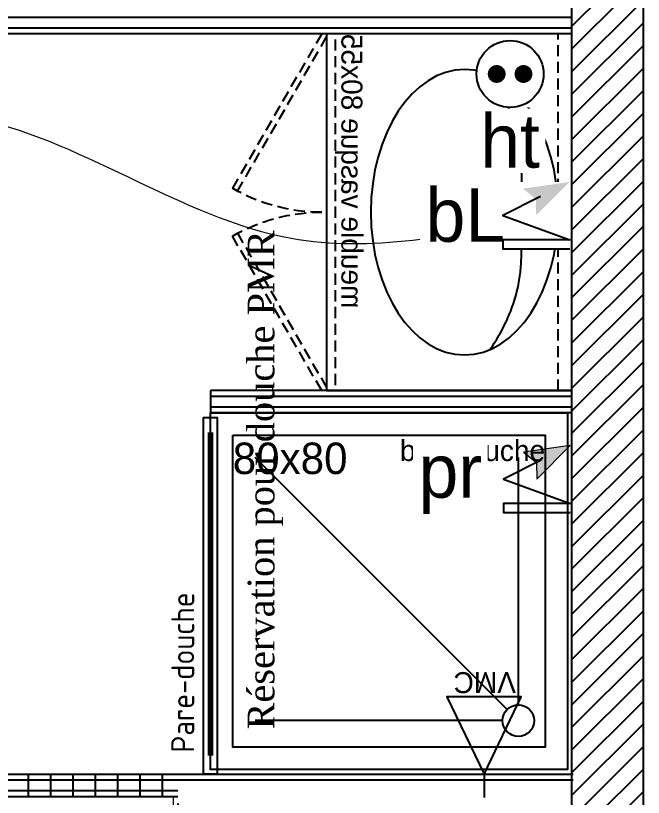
# Model space of a CAD drawing. Header units: centimetres. Extents: x 2648 to 12729, y 1890 to 6224.
# Drawn here: x 9669.8 to 9810.5, y 4393.2 to 4568.5 of the extents above; entities that cross this region are included whole.
import ezdxf

# ---------------------------------------------------------------- set-up
doc = ezdxf.new("R2010")
doc.units = ezdxf.units.CM
for name, pattern in [('Style de ligne -1', [0.41664, 0.20828, -0.20836]), ('Style de ligne -11', [0.347222, 0.20828, -0.138942]), ('Style de ligne -13', [0.147638, 0.098425, -0.049213]), ('VW-01', [0.41656, 0.20828, -0.20828])]:
    doc.linetypes.add(name, pattern=pattern)
for name, color, linetype in [('B BATI-équipement-sanitaires', 252, 'Continuous'), ('B faience', 252, 'Style de ligne -11'), ('B Faux plafonds', 9, 'Continuous'), ('B GÈnÈral_Hatch', 252, 'Continuous'), ('B Général', 252, 'Continuous'), ('C ANNOTATIONS-prestations', 252, 'Continuous'), ('D SURFACES-shab', 252, 'Continuous'), ('F REMPLISSAGE-vert clair', 252, 'Continuous'), ('F REMPLISSAGE-vert foncé', 252, 'Continuous'), ('F REMPLISSAGE-vert hachurÈ_Hatch', 252, 'Continuous'), ('F REMPLISSAGE-vert hachuré', 252, 'Continuous'), ('prlm-MOD', 64, 'Continuous'), ('prlm-MOD-PB', 123, 'Continuous')]:
    doc.layers.add(name, color=color, linetype=linetype)
doc.layers.add('prlm-ELEC-CFO', color=10, linetype='Continuous', lineweight=25)
doc.styles.add('Eurostile', font='Eurosti.TTF')
doc.styles.add('prlm-elec-cfo', font='comic.ttf', dxfattribs={"height": 12})
doc.styles.add('prlm-vmc', font='pala.ttf', dxfattribs={"height": 14})
doc.styles.get("Standard").update_dxf_attribs({"font": 'isocp.shx', "height": 15})
pattern_1 = [(90, (9427.75, 4590.1716), (5, -5e-14), [])]

# ---------------------------------------------------------------- blocks, each defined once
blk = doc.blocks.new('xi.pdch')
at = {"layer": 'prlm-MOD', "color": 0, "linetype": 'ByBlock', "lineweight": -2, "ltscale": 50}
blk.add_lwpolyline([(-32.52, -3.22), (-32.52, -0.19), (47.48, -0.19), (47.48, -3.22)], close=True, dxfattribs=at)
at = {"layer": 'prlm-MOD', "color": 0, "linetype": 'ByBlock', "lineweight": 5, "ltscale": 50, "const_width": 1.3}
blk.add_lwpolyline([(-28.4, -1.71), (44.13, -1.71), (44.13, -1.71)], dxfattribs=at)
at = {"layer": 'prlm-MOD', "color": 0, "insert": (-27.71, 7.06), "char_height": 5.1497, "width": 137.3149, "attachment_point": 1}
blk.add_mtext('Pare-douche', dxfattribs=at)
blk = doc.blocks.new('xi.PR')
at = {"layer": 'prlm-ELEC-CFO', "lineweight": 5}
blk.add_hatch(color=0, dxfattribs=at).paths.add_polyline_path([(-3, 6), (-0.1, 3.7), (0, 0), (7.5, 7.5)])
at = {"layer": 'prlm-ELEC-CFO', "color": 0, "lineweight": 5, "flags": 128}
blk.add_lwpolyline([(-3, 6), (-0.1, 3.7), (0, 0), (7.5, 7.5)], close=True, dxfattribs=at)
at = {"layer": 'prlm-ELEC-CFO', "color": 0}
blk.add_lwpolyline([(0.95, 4.23), (-7.5, 0), (7.5, -5.5), (-7.5, -5.5), (-7.5, -7.5), (7.5, -7.5)], dxfattribs=at)
blk = doc.blocks.new('xi.PCHT')
at = {"color": 0, "lineweight": 5}
blk.add_wipeout([(-7.5, -7.5), (7.5, -7.5), (7.5, 7.5), (-7.5, 7.5)], dxfattribs=at).dxf.layer = 'prlm-ELEC-CFO'
at = {"layer": 'prlm-ELEC-CFO', "color": 0, "linetype": 'ByBlock', "lineweight": 5, "const_width": 2}
for points in [[(-4, 0, 1), (-2, 0, 1)], [(2, 0, 1), (4, 0, 1)]]:
    blk.add_lwpolyline(points, format="xyb", close=True, dxfattribs=at)
at = {"layer": 'prlm-ELEC-CFO', "color": 0, "linetype": 'ByBlock', "lineweight": -2}
blk.add_circle((0, 0), 7.5, dxfattribs=at)
blk = doc.blocks.new('xi.BL')
at = {"color": 0, "lineweight": 5}
blk.add_wipeout([(-7.5, -7.5), (7.5, -7.5), (7.5, 7.5), (-7.5, 7.5)], dxfattribs=at).dxf.layer = 'prlm-ELEC-CFO'
at = {"layer": 'prlm-ELEC-CFO', "lineweight": 5}
blk.add_hatch(color=0, dxfattribs=at).paths.add_polyline_path([(-3, 6), (-0.1, 3.7), (0, 0), (7.5, 7.5)])
at = {"layer": 'prlm-ELEC-CFO', "color": 0}
blk.add_lwpolyline([(0.95, 4.23), (-7.5, 0), (7.5, -5.5), (-7.5, -5.5), (-7.5, -7.5), (7.5, -7.5)], dxfattribs=at)
blk = doc.blocks.new('B 80.Groupe-4-1')
at = {"layer": 'B Général', "linetype": 'Continuous'}
for centre, major_axis, ratio in [((0, -24.07), (32, 0), 0.65625), ((0, -6.97), (1.5, 0), 1), ((0, -17.15), (2.5, 0), 1)]:
    blk.add_ellipse(centre, major_axis=major_axis, ratio=ratio, dxfattribs=at)
for points in [[(-30.82, -18.37), (-20.7, -11.37), (-9.74, -11.32), (-4.71, -11.3), (0, -11.3)], [(30.82, -18.37), (20.7, -11.37), (9.74, -11.32), (4.71, -11.3), (0, -11.3)]]:
    blk.add_open_spline(points, degree=2, knots=[0, 0, 0, 1, 1, 2, 2, 2], dxfattribs=at)
blk.add_open_spline([(-30.45, -17.59), (-30.5, -17.61), (-30.55, -17.64)], degree=2, dxfattribs=at)
blk = doc.blocks.new('B 80.meuble vasque 80x60')
at = {"layer": 'B BATI-équipement-sanitaires', "linetype": 'Style de ligne -13', "ltscale": 25.4, "flags": 128}
for points in [[(-40, -3.07), (40, -3.07), (40, -53.07), (-40, -53.07)], [(-40, -56.07), (-5.36, -76.07), (-4.71, -74.94), (-39.35, -54.94)], [(40, -56.07), (5.36, -76.07), (4.71, -74.94), (39.35, -54.94)]]:
    blk.add_lwpolyline(points, close=True, dxfattribs=at)
at = {"layer": 'B BATI-équipement-sanitaires', "linetype": 'Style de ligne -13', "ltscale": 25.4}
for centre, start, end in [((-40, -56.07), 330, 0), ((40, -56.07), 180, 210)]:
    blk.add_arc(centre, 40, start, end, dxfattribs=at)
at = {"layer": 'B Général', "flags": 128}
blk.add_lwpolyline([(-40, 0), (40, 0), (40, -55), (-40, -55)], close=True, dxfattribs=at)
at = {"layer": 'B Général'}
blk.add_blockref('B 80.Groupe-4-1', (0, 0), dxfattribs=at)
at = {"layer": 'C ANNOTATIONS-prestations', "insert": (40, -53.07), "char_height": 4.706, "width": 80, "attachment_point": 9, "line_spacing_factor": 0.894142, "style": 'Eurostile'}
blk.add_mtext('meuble vasque 80x55', dxfattribs=at)
blk = doc.blocks.new('B 80.VMC')
at = {"layer": 'B Général', "linetype": 'Style de ligne -1', "ltscale": 25.4}
blk.add_line((0, 10.77), (0, 17), dxfattribs=at)
at = {"layer": 'B Général', "linetype": 'Continuous', "flags": 128}
blk.add_lwpolyline([(0, 10.77), (-8.34, -6.52), (8.34, -6.52)], close=True, dxfattribs=at)
at = {"layer": 'C ANNOTATIONS-prestations', "insert": (-7.15, -7.39), "char_height": 4.706, "attachment_point": 1, "line_spacing_factor": 0.894142, "style": 'Eurostile'}
blk.add_mtext('VMC', dxfattribs=at)
blk = doc.blocks.new('B 80.Bac douche 80.80')
at = {"layer": 'B faience', "lineweight": 18, "flags": 128}
blk.add_lwpolyline([(-41, -40), (40, -40), (40, 41)], dxfattribs=at)
at = {"layer": 'B Général', "linetype": 'Continuous'}
for p, q in [((25.5, -25.5), (-31, 31)), ((28, -24.46), (28, 31)), ((24.46, -28), (-31, -28))]:
    blk.add_line(p, q, dxfattribs=at)
at = {"layer": 'B Général', "linetype": 'Continuous', "flags": 128}
for points in [[(-41, 41), (39, 41), (39, -39), (-41, -39)], [(-36, 36), (34, 36), (34, -34), (-36, -34)]]:
    blk.add_lwpolyline(points, close=True, dxfattribs=at)
at = {"layer": 'B Général', "linetype": 'Continuous'}
blk.add_circle((28, -28), 3.54, dxfattribs=at)
at = {"layer": 'B Général', "insert": (-36, 30.76), "char_height": 7.059, "width": 35, "attachment_point": 4, "line_spacing_factor": 0.894142, "style": 'Eurostile'}
blk.add_mtext('80x80', dxfattribs=at)
at = {"layer": 'C ANNOTATIONS-prestations', "insert": (34, 32.51), "char_height": 4.706, "width": 70, "attachment_point": 6, "line_spacing_factor": 0.894142, "style": 'Eurostile'}
blk.add_mtext('bac douche ', dxfattribs=at)

msp = doc.modelspace()

# ---------------------------------------------------------------- hatches: boundary and pattern name
at = {"layer": 'B GÈnÈral_Hatch', "linetype": 'Continuous'}
h = msp.add_hatch(dxfattribs=at)
h.set_pattern_fill('50_BETON', color=256, style=0, pattern_type=2)
h.set_pattern_definition([(45, (0, 0), (2.4253472, -2.6458333), [])])
h.paths.add_polyline_path([(9794.484, 4300.333), (9810.484, 4300.334), (9810.484, 5118.341), (9794.484, 5118.341)])
at = {"layer": 'F REMPLISSAGE-vert hachurÈ_Hatch', "linetype": 'Continuous'}
h = msp.add_hatch(dxfattribs=at)
h.set_pattern_fill('90-0_5 HYDROFUGE_0_5', color=256, style=0, pattern_type=2)
h.set_pattern_definition(pattern_1)
h.paths.add_polyline_path([(9563.484, 4398.397), (9563.484, 4397.097), (9706.16, 4397.097), (9706.16, 4398.397)])
h = msp.add_hatch(dxfattribs=at)
h.set_pattern_fill('90-0_5 HYDROFUGE_0_5', color=256, style=0, pattern_type=2)
h.set_pattern_definition(pattern_1)
h.paths.add_polyline_path([(9563.484, 4397.097), (9563.484, 4394.697), (9706.16, 4394.697), (9706.16, 4397.097)])
h = msp.add_hatch(dxfattribs=at)
h.set_pattern_fill('90-0_5 HYDROFUGE_0_5', color=256, style=0, pattern_type=2)
h.set_pattern_definition(pattern_1)
h.paths.add_polyline_path([(9563.484, 4394.697), (9563.484, 4393.397), (9706.16, 4393.397), (9706.16, 4394.697)])

# ---------------------------------------------------------------- linework, layer by layer
at = {"layer": 'B Faux plafonds', "linetype": 'VW-01', "ltscale": 25.4, "flags": 128}
msp.add_lwpolyline([(9559.663, 4393.397), (9706.16, 4393.397), (9706.16, 4300.397), (9439.484, 4300.308), (9439.484, 4300.314), (9432.329, 4300.314), (9432.329, 4367.315), (9367.329, 4367.315), (9367.329, 4457.315), (9432.344, 4457.315), (9432.344, 4564.372), (9559.484, 4564.372)], close=True, dxfattribs=at)
at = {"layer": 'B Général', "linetype": 'Continuous', "lineweight": 18}
for p, q in [((9810.484, 4300.334), (9810.484, 5118.341)), ((9794.484, 4300.333), (9794.484, 4883.389))]:
    msp.add_line(p, q, dxfattribs=at)
at = {"layer": 'B Général', "linetype": 'Continuous'}
for p, q in [((9810.484, 4300.334), (9810.484, 5118.341)), ((9794.484, 4300.333), (9794.484, 4883.389)), ((9794.484, 4564.372), (9563.484, 4564.372)), ((9713.484, 4484.397), (9713.484, 4479.397)), ((9794.484, 4484.397), (9713.484, 4484.397)), ((9794.484, 4479.397), (9713.484, 4479.397)), ((9563.484, 4398.397), (9706.16, 4398.397)), ((9706.16, 4398.397), (9794.796, 4398.397)), ((9563.484, 4393.397), (9706.16, 4393.397))]:
    msp.add_line(p, q, dxfattribs=at)
at = {"layer": 'D SURFACES-shab', "lineweight": 18, "flags": 128}
for points in [[(9563.484, 4564.372), (9794.484, 4564.372), (9794.484, 4398.397), (9563.484, 4398.397)], [(9563.484, 4393.397), (9705.16, 4393.397), (9705.16, 4300.301), (9563.484, 4300.301)]]:
    msp.add_lwpolyline(points, close=True, dxfattribs=at)
at = {"layer": 'F REMPLISSAGE-vert clair'}
for p, q in [((9794.484, 4568.072), (9559.784, 4568.072)), ((9794.484, 4565.672), (9562.184, 4565.672)), ((9794.484, 4483.097), (9713.484, 4483.097)), ((9794.484, 4480.697), (9713.484, 4480.697)), ((9706.16, 4397.097), (9794.796, 4397.097))]:
    msp.add_line(p, q, dxfattribs=at)
at = {"layer": 'F REMPLISSAGE-vert foncé'}
for p, q in [((9794.484, 4568.072), (9559.784, 4568.072)), ((9794.484, 4565.672), (9562.184, 4565.672)), ((9794.484, 4483.097), (9713.484, 4483.097)), ((9794.484, 4480.697), (9713.484, 4480.697)), ((9706.16, 4397.097), (9794.796, 4397.097))]:
    msp.add_line(p, q, dxfattribs=at)
at = {"layer": 'F REMPLISSAGE-vert foncé', "linetype": 'Continuous'}
for p, q in [((9794.484, 4564.372), (9563.484, 4564.372)), ((9794.484, 4484.397), (9713.484, 4484.397)), ((9794.484, 4479.397), (9713.484, 4479.397)), ((9706.16, 4398.397), (9794.796, 4398.397))]:
    msp.add_line(p, q, dxfattribs=at)
at = {"layer": 'F REMPLISSAGE-vert hachuré', "linetype": 'Continuous'}
for p, q in [((9563.484, 4398.397), (9706.16, 4398.397)), ((9563.484, 4393.397), (9706.16, 4393.397))]:
    msp.add_line(p, q, dxfattribs=at)
at = {"layer": 'F REMPLISSAGE-vert hachuré'}
for p, q in [((9563.484, 4397.097), (9706.16, 4397.097)), ((9563.484, 4394.697), (9706.16, 4394.697))]:
    msp.add_line(p, q, dxfattribs=at)

# ---------------------------------------------------------------- block references
at = {"layer": 'B Général', "xscale": -1, "rotation": 270}
msp.add_blockref('B 80.meuble vasque 80x60', (9794.484, 4524.397), dxfattribs=at)
at = {"layer": 'B Général'}
msp.add_blockref('B 80.Bac douche 80.80', (9754.484, 4438.397), dxfattribs=at)
at = {"layer": 'B Général', "rotation": 180}
msp.add_blockref('B 80.VMC', (9774.796, 4409.169), dxfattribs=at)
at = {"layer": 'prlm-ELEC-CFO'}
msp.add_blockref('xi.PR', (9786.614, 4464.553), dxfattribs=at)
at = {"layer": 'prlm-MOD', "rotation": 90}
msp.add_blockref('xi.pdch', (9711.779, 4430.912), dxfattribs=at)

# ---------------------------------------------------------------- texts
at = {"layer": 'prlm-MOD-PB', "insert": (9721.823, 4408.375), "char_height": 6, "width": 140.37813, "attachment_point": 1, "rotation": 90, "style": 'prlm-vmc'}
msp.add_mtext('Réservation pour douche PMR', dxfattribs=at)

# ---------------------------------------------------------------- next in the draw order: texts
at = {"layer": 'prlm-ELEC-CFO', "lineweight": 20, "char_height": 12, "attachment_point": 5, "line_spacing_factor": 0.8, "style": 'prlm-elec-cfo', "bg_fill": 3, "box_fill_scale": 1.1, "bg_fill_color": 256, "bg_fill_transparency": 0}
for s, insert in [('ht', (9780.63, 4540.321)), ('pr', (9767.239, 4464.553))]:
    msp.add_mtext(s, dxfattribs=dict(at, insert=insert))

# ---------------------------------------------------------------- next in the draw order: block references
at = {"layer": 'prlm-ELEC-CFO'}
msp.add_blockref('xi.PCHT', (9780.63, 4555.397), dxfattribs=at)

# ---------------------------------------------------------------- next in the draw order: linework, layer by layer
at = {"layer": 'prlm-ELEC-CFO', "lineweight": 13}
msp.add_spline([(9573.861, 4522.318), (9659.376, 4545.65), (9731.584, 4518.551), (9786.668, 4523.115)], degree=3, dxfattribs=at)

# ---------------------------------------------------------------- next in the draw order: texts
at = {"layer": 'prlm-ELEC-CFO', "lineweight": 20, "insert": (9770.601, 4523.685), "char_height": 12, "attachment_point": 5, "line_spacing_factor": 0.8, "style": 'prlm-elec-cfo', "bg_fill": 3, "box_fill_scale": 1.1, "bg_fill_color": 256, "bg_fill_transparency": 0}
msp.add_mtext('bL', dxfattribs=at)

# ---------------------------------------------------------------- next in the draw order: block references
at = {"layer": 'prlm-ELEC-CFO'}
msp.add_blockref('xi.BL', (9786.484, 4523.685), dxfattribs=at)

doc.saveas('drawing.dxf')
